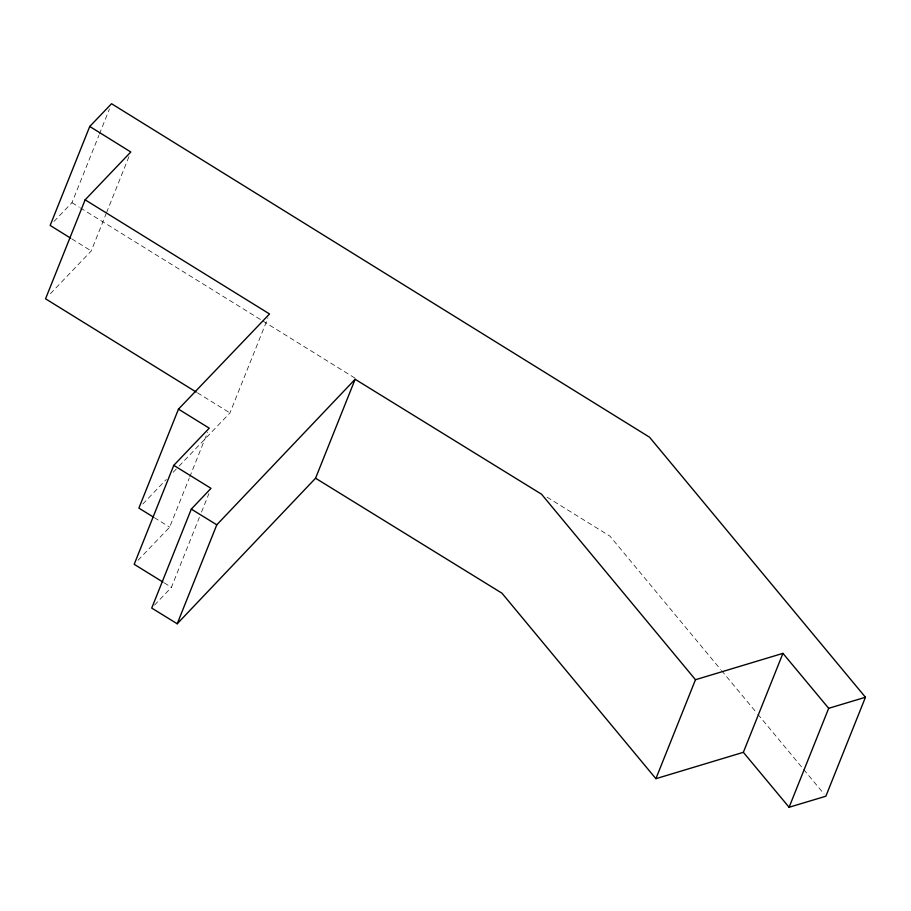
<?xml version="1.0" encoding="UTF-8"?>
<svg xmlns="http://www.w3.org/2000/svg" width="911" height="911" viewBox="0 0 911 911"><rect width="100%" height="100%" fill="white"/><g stroke="black" fill="none" stroke-linecap="round" stroke-linejoin="round"><path stroke-width="0.68" stroke-dasharray="4.55 3.42" d="M53.954 221.475L71.969 202.686L98.889 135.397M99.413 134.076L109.434 109.001M50.412 293.706L91.237 250.946L106.006 214.005M106.541 212.684L129.225 155.94M138.017 560.288L169.662 527.15L189.192 478.321M189.716 477.011L207.662 432.144M179.034 466.147L229.948 412.934L267.948 317.928M154.54 605.109L171.427 587.31L199.395 517.38M201.513 512.096L208.904 493.625M142.811 504.011L166.314 479.448M173.158 472.285L178.055 467.172M164.219 582.858L171.427 587.31M71.969 202.686L79.223 207.184M80.43 207.936L261.776 320.33M262.983 321.082L354.857 378.031M547.078 497.178L609.949 536.146L720.624 669.46M197.402 392.789L229.948 412.934M154.278 517.619L169.662 527.15M71.901 238.944L91.237 250.946M721.535 670.553L756.916 713.165M757.827 714.258L824.056 794.028"/><path stroke-width="1.37" d="M789.097 807.271L828.68 708.314L782.936 653.358L743.353 752.315L789.097 807.271L825.867 796.214L865.45 697.257L649.52 437.189L111.552 103.729L89.745 126.47L50.162 225.438L70.694 238.192M89.745 126.47L130.808 151.989L85.133 199.828L45.55 298.797L196.207 392.049M85.133 199.828L269.531 313.965L178.476 409.141L138.893 508.099L153.094 516.89M178.476 409.141L209.245 428.181L173.773 465.35L134.19 564.308L163.023 582.118M173.773 465.35L211.01 488.342L191.31 509.112L151.727 608.081L177.212 623.773L315.559 478.229L355.142 379.261L541.544 494.217L695.48 679.72L655.897 778.689L501.961 593.186L315.559 478.229M177.212 623.773L216.795 524.816L355.142 379.261M695.48 679.72L782.936 653.358M655.897 778.689L743.353 752.315M828.68 708.314L865.45 697.257M191.31 509.112L216.795 524.816"/></g></svg>
